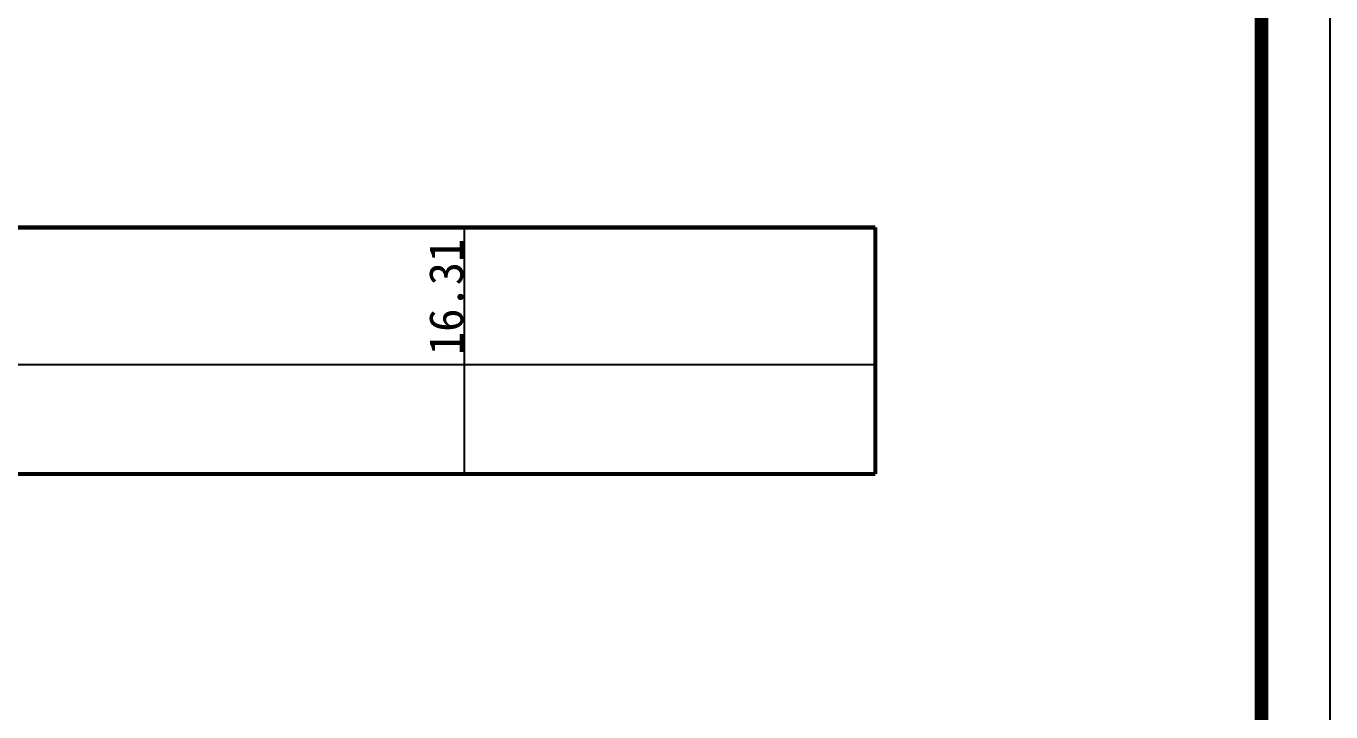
# Model space of a CAD drawing. Header units: millimetres. Extents: x -255 to 9196, y 129 to 426.
# Drawn here: x 4800.3 to 4895.6, y 179.3 to 229.4 of the extents above; entities that cross this region are included whole.
import ezdxf

# ---------------------------------------------------------------- set-up
doc = ezdxf.new("R2010")
doc.units = ezdxf.units.MM
doc.layers.add('不打印', color=7, linetype='Continuous', plot=False)
doc.layers.add('地质-图框', color=7, linetype='Continuous')
doc.layers.add('地质-标注栏', color=7, linetype='Continuous')
doc.styles.add('标注栏数据', font='simfang.ttf', dxfattribs={"width": 0.7, "height": 2.5})

msp = doc.modelspace()

# ---------------------------------------------------------------- linework, layer by layer
at = {"layer": '不打印', "linetype": 'Continuous', "const_width": 0.15}
msp.add_lwpolyline([(4475.49, 129.34), (4895.49, 129.34), (4895.49, 426.34), (4475.49, 426.34), (4475.49, 129.34)], dxfattribs=at)
at = {"layer": '地质-图框', "linetype": 'Continuous', "const_width": 1}
msp.add_lwpolyline([(4480.49, 134.34), (4890.49, 134.34), (4890.49, 421.34), (4480.49, 421.34), (4480.49, 134.34), (4890.49, 134.34)], dxfattribs=at)
at = {"layer": '地质-标注栏', "color": 7, "linetype": 'Continuous', "const_width": 0.3}
for points in [[(4508.678, 214.69), (4862.298, 214.69)], [(4862.298, 214.69), (4862.298, 196.69)], [(4508.678, 196.69), (4862.298, 196.69)]]:
    msp.add_lwpolyline(points, dxfattribs=at)
at = {"layer": '地质-标注栏', "color": 7, "linetype": 'Continuous'}
for points in [[(4832.298, 204.69), (4832.298, 214.69)], [(4508.678, 204.69), (4862.298, 204.69)], [(4832.298, 196.69), (4832.298, 204.69)]]:
    msp.add_lwpolyline(points, dxfattribs=at)

# ---------------------------------------------------------------- texts
at = {"layer": '地质-标注栏', "color": 7, "linetype": 'Continuous', "style": '标注栏数据'}
msp.add_text('16.31', height=2.5, rotation=90, dxfattribs=at).set_placement((4832.198, 205.366))

doc.saveas('drawing.dxf')
